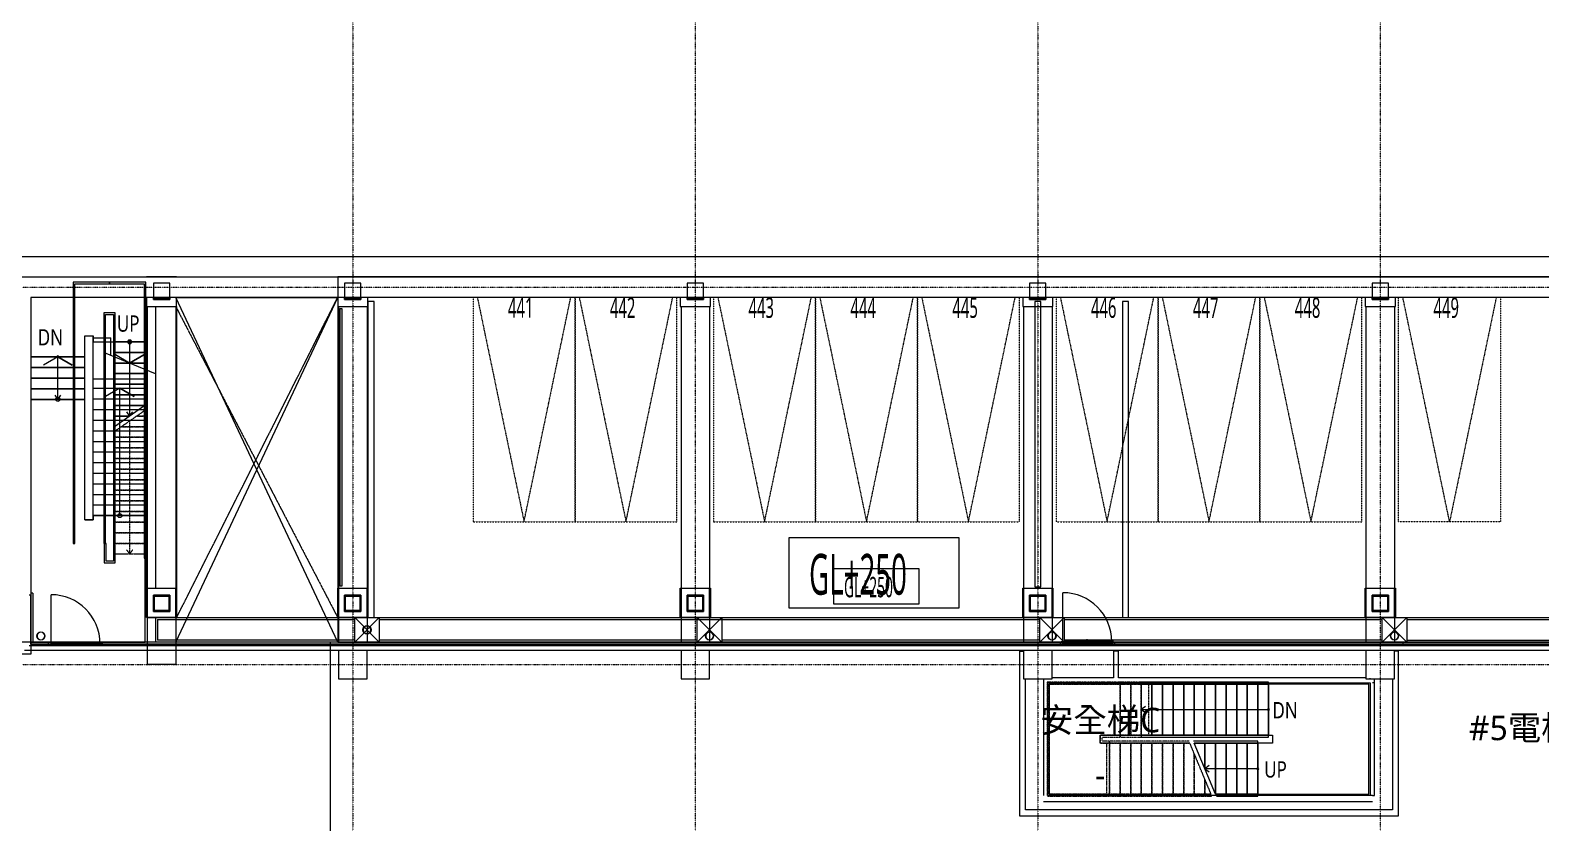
# Model space of a CAD drawing. Extents: x -212173 to 328152, y -560063 to 252500.
# Drawn here: x 148664 to 185713, y 86615 to 106044 of the extents above; entities that cross this region are included whole.
import ezdxf
from ezdxf.enums import TextEntityAlignment as Align

# ---------------------------------------------------------------- set-up
doc = ezdxf.new("R2010")
doc.units = 0
doc.header["$LTSCALE"] = 15
doc.set_wipeout_variables(frame=1)
for name, pattern in [('H12PL1$0$CENTERK0', [0.065, 0.05, -0.005, 0.005, -0.005]), ('H12PL1$0$DOTK1', [0.01, 0.005, -0.005]), ('H12PL1$0$JJP_三點線', [0.9, 0.3, -0.15, 0, -0.15, 0, -0.15, 0, -0.15]), ('H12PL1$0$JJP_虛線(退縮線、投影線、地下室範圍、非屬本工程、圖面分區)', [0.45, 0.3, -0.15]), ('H12PL1$0$Wipeout_Contour', [1, 0, -1]), ('H12PL1$0$虛線', [0.846667, 0.423333, -0.423333])]:
    doc.linetypes.add(name, pattern=pattern)
for name, color, linetype in [('H12PL1$0$A-OBJE-2D', 252, 'Continuous'), ('H12PL1$0$A-OBJE-MEP', 252, 'Continuous'), ('H12PL1$0$A-RAIL', 252, 'Continuous'), ('H12PL1$0$A-STRS', 252, 'Continuous'), ('H12PL1$0$A-TEXT', 252, 'Continuous'), ('H12PL1$0$A-WALL-EX', 252, 'Continuous'), ('H12PL1$0$A-WALL-IN', 252, 'Continuous'), ('H12PL1$0$A-ZONE', 252, 'Continuous'), ('H12PL1$0$Hattch', 252, 'Continuous'), ('H12PL1$0$L10_14_200_LEVEL', 252, 'Continuous'), ('H12PL1$0$L10_14_DRAN', 252, 'Continuous'), ('H12PL1$0$L10_14_HYOKI', 252, 'Continuous'), ('H12PL1$0$L10_14_KABE1', 252, 'Continuous'), ('H12PL1$0$L10_14_LEVEL', 252, 'Continuous'), ('H12PL1$0$L10_14_PKG', 252, 'Continuous'), ('H12PL1$0$L10_14_PKG-NN', 252, 'Continuous'), ('H12PL1$0$L10_14_SIAGE1', 252, 'Continuous'), ('H12PL1$0$L10_14_SITE', 252, 'Continuous'), ('H12PL1$0$L10_14_STEEL2', 252, 'Continuous'), ('H12PL1$0$L10_14_SUGATA2', 252, 'Continuous'), ('H12PL1$0$L10_14_SUGATA3', 252, 'Continuous'), ('H12PL1$0$L10_14_TATEGU1', 252, 'Continuous'), ('H12PL1$0$L10_14_TATEGU3', 252, 'Continuous'), ('H12PL1$0$S-BEAM-SHOW', 252, 'Continuous'), ('H12PL1$0$S-COL', 252, 'Continuous'), ('H12PL1$0$S-FNDN', 252, 'Continuous'), ('H12PL1$0$S-GRID', 252, 'Continuous'), ('H12PL1$0$S-SLAB-SHOW', 252, 'Continuous')]:
    doc.layers.add(name, color=color, linetype=linetype)
doc.styles.add('H12PL1$0$Standard', font='', dxfattribs={"width": 0.8})
doc.styles.get('H12PL1$0$Standard').set_extended_font_data('Microsoft JhengHei')

# ---------------------------------------------------------------- blocks, each defined once
blk = doc.blocks.new('H12PL1')
at = {"layer": 'H12PL1$0$A-STRS', "linetype": 'H12PL1$0$JJP_虛線(退縮線、投影線、地下室範圍、非屬本工程、圖面分區)', "lineweight": 0}
for p, q in [((178420, 89570), (176630, 89570)), ((176630, 89570), (176630, 86770)), ((176680, 86820), (176680, 89520)), ((176680, 89520), (178420, 89520)), ((178420, 89520), (176680, 89520)), ((176680, 89520), (176680, 86820)), ((178420, 89520), (178420, 89570)), ((182060, 89570), (178420, 89570)), ((178420, 89570), (178420, 89520)), ((178420, 89520), (182060, 89520)), ((178420, 89520), (178420, 88270)), ((178420, 89520), (178420, 88270)), ((178420, 89520), (178420, 88270)), ((178420, 88270), (178420, 89520)), ((178680, 89520), (178420, 89520)), ((178420, 89520), (178420, 88270)), ((178680, 89520), (178680, 88270)), ((178680, 88270), (178680, 89520)), ((178680, 89520), (178680, 88270)), ((178940, 89520), (178680, 89520)), ((178940, 89520), (178940, 88270)), ((178940, 88270), (178940, 89520)), ((178940, 89520), (178940, 88270)), ((179200, 89520), (178940, 89520)), ((179120.46, 88270), (179120.46, 89520)), ((179200, 89520), (179200, 88270)), ((179200, 88270), (179200, 89520)), ((179200, 89520), (179200, 88270)), ((179460, 89520), (179200, 89520)), ((179460, 89520), (179460, 88270)), ((179460, 88270), (179460, 89520)), ((179460, 89520), (179460, 88270)), ((179720, 89520), (179460, 89520)), ((179720, 89520), (179720, 88270)), ((179720, 88270), (179720, 89520)), ((179720, 89520), (179720, 88270)), ((179980, 89520), (179720, 89520)), ((179980, 89520), (179980, 88270)), ((179980, 88270), (179980, 89520)), ((179980, 89520), (179980, 88270)), ((180240, 89520), (179980, 89520)), ((180240, 89520), (180240, 88270)), ((180240, 88270), (180240, 89520)), ((180240, 89520), (180240, 88270)), ((180500, 89520), (180240, 89520)), ((180500, 89520), (180500, 88270)), ((180500, 88270), (180500, 89520)), ((180500, 89520), (180500, 88270)), ((180760, 89520), (180500, 89520)), ((180760, 89520), (180760, 88270)), ((180760, 88270), (180760, 89520)), ((180760, 89520), (180760, 88270)), ((181020, 89520), (180760, 89520)), ((181020, 89520), (181020, 88270)), ((181020, 88270), (181020, 89520)), ((181020, 89520), (181020, 88270)), ((181280, 89520), (181020, 89520)), ((181280, 89520), (181280, 88270)), ((181280, 88270), (181280, 89520)), ((181280, 89520), (181280, 88270)), ((181540, 89520), (181280, 89520)), ((181540, 89520), (181540, 88270)), ((181540, 88270), (181540, 89520)), ((181540, 89520), (181540, 88270)), ((181800, 89520), (181540, 89520)), ((181800, 89520), (181800, 88270)), ((181800, 88270), (181800, 89520)), ((181800, 89520), (181800, 88270)), ((182060, 89520), (181800, 89520)), ((182060, 89520), (182060, 89570)), ((182060, 88270), (182060, 89520)), ((178420, 88270), (177930, 88270)), ((177930, 88270), (177930, 88070)), ((177930, 88070), (177930, 88270)), ((177930, 88270), (178420, 88270)), ((177980, 88120), (177980, 88220)), ((177980, 88220), (178420, 88220)), ((178420, 88220), (178420, 88270)), ((182060, 88270), (178420, 88270)), ((178420, 88270), (178420, 88220)), ((178420, 88270), (178680, 88270)), ((178420, 88220), (182060, 88220)), ((178680, 88270), (178940, 88270)), ((178940, 88270), (179200, 88270)), ((179200, 88270), (179460, 88270)), ((179460, 88270), (179720, 88270)), ((179720, 88270), (179980, 88270)), ((179980, 88270), (180240, 88270)), ((180240, 88270), (180500, 88270)), ((180500, 88270), (180760, 88270)), ((180760, 88270), (181020, 88270)), ((181020, 88270), (181280, 88270)), ((181280, 88270), (181540, 88270)), ((181540, 88270), (181800, 88270)), ((181800, 88270), (182060, 88270)), ((182060, 88220), (182060, 88270)), ((177930, 88070), (178160, 88070)), ((178160, 88070), (177930, 88070)), ((178160, 88120), (177980, 88120)), ((178086.56, 88070), (178086.56, 86820)), ((180110.89, 88120), (178160, 88120)), ((178160, 88120), (178160, 88070)), ((178160, 88070), (178160, 88120)), ((178160, 88070), (180131.69, 88070)), ((178160, 86820), (178160, 88070)), ((178160, 86820), (178160, 88070)), ((178160, 86820), (178160, 88070)), ((178420, 88070), (178160, 88070)), ((178160, 88070), (178160, 86820)), ((178160, 86820), (178160, 88070)), ((178420, 86820), (178420, 88070)), ((178680, 88070), (178420, 88070)), ((178420, 88070), (178420, 86820)), ((178420, 86820), (178420, 88070)), ((178680, 86820), (178680, 88070)), ((178940, 88070), (178680, 88070)), ((178680, 88070), (178680, 86820)), ((178680, 86820), (178680, 88070)), ((178940, 86820), (178940, 88070)), ((179200, 88070), (178940, 88070)), ((178940, 88070), (178940, 86820)), ((178940, 86820), (178940, 88070)), ((179200, 86820), (179200, 88070)), ((179460, 88070), (179200, 88070)), ((179200, 88070), (179200, 86820)), ((179200, 86820), (179200, 88070)), ((179460, 86820), (179460, 88070)), ((179720, 88070), (179460, 88070)), ((179460, 88070), (179460, 86820)), ((179460, 86820), (179460, 88070)), ((179720, 86820), (179720, 88070)), ((179980, 88070), (179720, 88070)), ((179720, 88070), (179720, 86820)), ((179720, 86820), (179720, 88070)), ((179980, 86820), (179980, 88070)), ((180131.69, 88070), (179980, 88070)), ((179980, 88070), (179980, 86820)), ((179980, 86820), (179980, 88070)), ((180651.69, 86820), (180131.69, 88070)), ((180240, 86820), (180240, 87809.65)), ((180240, 87809.65), (180240, 86820)), ((180240, 86820), (180240, 87809.65)), ((180500, 86820), (180500, 87184.64)), ((180500, 87184.64), (180500, 86820)), ((180500, 86820), (180500, 87184.64)), ((176630, 86770), (178160, 86770)), ((178160, 86820), (176680, 86820)), ((176680, 86820), (178160, 86820)), ((180651.69, 86820), (178160, 86820)), ((178160, 86820), (178160, 86770)), ((178160, 86770), (178160, 86820)), ((178160, 86820), (178420, 86820)), ((178160, 86770), (180672.49, 86770)), ((178420, 86820), (178680, 86820)), ((178680, 86820), (178940, 86820)), ((178940, 86820), (179200, 86820)), ((179200, 86820), (179460, 86820)), ((179460, 86820), (179720, 86820)), ((179720, 86820), (179980, 86820)), ((179980, 86820), (180240, 86820)), ((180240, 86820), (180500, 86820)), ((180500, 86820), (180651.69, 86820))]:
    blk.add_line(p, q, dxfattribs=at)
at = {"layer": 'H12PL1$0$A-STRS', "linetype": 'H12PL1$0$虛線', "lineweight": 0}
for p, q in [((178420, 89520), (176680, 89520)), ((176680, 89520), (176680, 86820)), ((182060, 89520), (178420, 89520)), ((182060, 88270), (182060, 89520)), ((177930, 88070), (177930, 88270)), ((177930, 88270), (178420, 88270)), ((178420, 88270), (182060, 88270)), ((178086.56, 88070), (177930, 88070)), ((178160, 88070), (178086.56, 88070)), ((180131.69, 88070), (178160, 88070)), ((176680, 86820), (178086.56, 86820)), ((178086.56, 86820), (178160, 86820)), ((178160, 86820), (180651.69, 86820))]:
    blk.add_line(p, q, dxfattribs=at)
at = {"layer": 'H12PL1$0$A-STRS', "lineweight": 0}
for p, q in [((182060, 89570), (178940, 89570)), ((178940, 89570), (178940, 89520)), ((178940, 89520), (182060, 89520)), ((182060, 89520), (178940, 89520)), ((178940, 89520), (178940, 88270)), ((178940, 89520), (178940, 88270)), ((179200, 89520), (178940, 89520)), ((179200, 89520), (179200, 88270)), ((179200, 88270), (179200, 89520)), ((179200, 89520), (179200, 88270)), ((179460, 89520), (179200, 89520)), ((179460, 89520), (179460, 88270)), ((179460, 88270), (179460, 89520)), ((179460, 89520), (179460, 88270)), ((179720, 89520), (179460, 89520)), ((179720, 89520), (179720, 88270)), ((179720, 88270), (179720, 89520)), ((179720, 89520), (179720, 88270)), ((179980, 89520), (179720, 89520)), ((179980, 89520), (179980, 88270)), ((179980, 88270), (179980, 89520)), ((179980, 89520), (179980, 88270)), ((180240, 89520), (179980, 89520)), ((180240, 89520), (180240, 88270)), ((180240, 88270), (180240, 89520)), ((180240, 89520), (180240, 88270)), ((180500, 89520), (180240, 89520)), ((180500, 89520), (180500, 88270)), ((180500, 88270), (180500, 89520)), ((180500, 89520), (180500, 88270)), ((180760, 89520), (180500, 89520)), ((180760, 89520), (180760, 88270)), ((180760, 88270), (180760, 89520)), ((180760, 89520), (180760, 88270)), ((181020, 89520), (180760, 89520)), ((181020, 89520), (181020, 88270)), ((181020, 88270), (181020, 89520)), ((181020, 89520), (181020, 88270)), ((181280, 89520), (181020, 89520)), ((181280, 89520), (181280, 88270)), ((181280, 88270), (181280, 89520)), ((181280, 89520), (181280, 88270)), ((181540, 89520), (181280, 89520)), ((181540, 89520), (181540, 88270)), ((181540, 88270), (181540, 89520)), ((181540, 89520), (181540, 88270)), ((181800, 89520), (181540, 89520)), ((181800, 89520), (181800, 88270)), ((181800, 88270), (181800, 89520)), ((181800, 89520), (181800, 88270)), ((182060, 89520), (181800, 89520)), ((182060, 89520), (182060, 89570)), ((182060, 88270), (182060, 89520)), ((182060, 88270), (182060, 89520)), ((179040, 88970), (178940, 88895)), ((178940, 88895), (179200, 88895)), ((178940, 88895), (179040, 88820)), ((179200, 88895), (181800, 88895)), ((181800, 88895), (182060, 88895)), ((182060, 88270), (178940, 88270)), ((178940, 88270), (178940, 88220)), ((178940, 88270), (182060, 88270)), ((178940, 88270), (179200, 88270)), ((178940, 88220), (182060, 88220)), ((179200, 88270), (179460, 88270)), ((179460, 88270), (179720, 88270)), ((179720, 88270), (179980, 88270)), ((179980, 88270), (180240, 88270)), ((180240, 88270), (180500, 88270)), ((180500, 88270), (180760, 88270)), ((180760, 88270), (181020, 88270)), ((181020, 88270), (181280, 88270)), ((181280, 88270), (181540, 88270)), ((181540, 88270), (181800, 88270)), ((181800, 88270), (182060, 88270)), ((182060, 88220), (182060, 88270)), ((181800, 88120), (180219.2, 88120)), ((180240, 88070), (181800, 88070)), ((181800, 88070), (180240, 88070)), ((180500, 88070), (180240, 88070)), ((180760, 86820), (180240, 88070)), ((180500, 87445), (180500, 88070)), ((180760, 88070), (180500, 88070)), ((180500, 88070), (180500, 87445)), ((180500, 87445), (180500, 88070)), ((180760, 86820), (180760, 88070)), ((181020, 88070), (180760, 88070)), ((180760, 88070), (180760, 86820)), ((180760, 86820), (180760, 88070)), ((181020, 86820), (181020, 88070)), ((181280, 88070), (181020, 88070)), ((181020, 88070), (181020, 86820)), ((181020, 86820), (181020, 88070)), ((181280, 86820), (181280, 88070)), ((181540, 88070), (181280, 88070)), ((181280, 88070), (181280, 86820)), ((181280, 86820), (181280, 88070)), ((181540, 86820), (181540, 88070)), ((181800, 88070), (181540, 88070)), ((181540, 88070), (181540, 86820)), ((181540, 86820), (181540, 88070)), ((181800, 88070), (181800, 88120)), ((181800, 86820), (181800, 88070)), ((181800, 86820), (181800, 88070)), ((180600, 87520), (180500, 87445)), ((181540, 87445), (180500, 87445)), ((180500, 87445), (180600, 87370)), ((181800, 87445), (181540, 87445)), ((181800, 86820), (180760, 86820)), ((180760, 86820), (181800, 86820)), ((180760, 86820), (181020, 86820)), ((180780.8, 86770), (181800, 86770)), ((181020, 86820), (181280, 86820)), ((181280, 86820), (181540, 86820)), ((181540, 86820), (181800, 86820)), ((181800, 86770), (181800, 86820))]:
    blk.add_line(p, q, dxfattribs=at)
at = {"layer": 'H12PL1$0$A-STRS', "lineweight": 0, "flags": 128}
for points in [[(182060, 88920, 1), (182060, 88870, 1)], [(181800, 87470, 1), (181800, 87420, 1)]]:
    blk.add_lwpolyline(points, format="xyb", close=True, dxfattribs=at)
at = {"layer": 'H12PL1$0$A-WALL-IN', "lineweight": 0, "flags": 128}
for points in [[(178255, 89675), (176750, 89675)], [(184450, 89675), (178380, 89675)], [(184450, 89675), (178380, 89675)], [(184549.5, 89650), (184549.5, 89664.86)], [(184549.5, 89650), (184549.5, 89664.86)], [(176100, 86440), (176100, 89650)], [(176537.5, 89650), (176537.5, 86790)], [(176537.5, 89650), (176537.5, 89550)], [(176537.5, 89550), (176537.5, 86790)], [(176650.5, 86790), (176650.5, 89550)], [(176650.5, 86790), (176650.5, 89550)], [(176650.5, 89550), (184549.5, 89550)], [(178255, 89550), (178380, 89550)], [(178380, 89550), (184549.5, 89550)], [(184549.5, 89550), (184549.5, 86790)], [(184549.5, 89550), (184549.5, 86790)], [(184662.5, 89550), (184606, 89550)], [(184662.5, 86790), (184662.5, 89650)], [(184662.5, 86790), (184662.5, 89550)], [(185100, 89650), (185100, 86440)], [(184606, 86790), (176650.5, 86790)], [(184606, 86790), (176650.5, 86790)], [(184606, 86790), (184662.5, 86790)], [(184606, 86790), (184662.5, 86790)], [(185100, 86440), (176100, 86440)], [(176537.5, 86640), (184606, 86640)], [(176537.5, 86640), (184606, 86640)], [(185250, 86290), (185250, 86440)], [(175950, 86290), (176100, 86290)], [(176100, 86290), (185250, 86290)]]:
    blk.add_lwpolyline(points, dxfattribs=at)
at = {"layer": 'H12PL1$0$L10_14_200_LEVEL', "lineweight": 0, "flags": 128}
blk.add_lwpolyline([(171401.8, 92350.47), (173482.89, 92350.47), (173482.89, 91482.58), (171401.8, 91482.58)], close=True, dxfattribs=at)
at = {"layer": 'H12PL1$0$L10_14_DRAN', "lineweight": 0}
for centre in [(151950, 90700), (159950, 90850), (168350, 90700), (176750, 90700), (185150, 90700)]:
    blk.add_circle(centre, 100, dxfattribs=at)
at = {"layer": 'H12PL1$0$L10_14_HYOKI', "linetype": 'H12PL1$0$CENTERK0', "lineweight": 0}
for p, q in [((155280, 91150), (159230, 99000)), ((155280, 98730), (159230, 91150))]:
    blk.add_line(p, q, dxfattribs=at)
at = {"layer": 'H12PL1$0$L10_14_HYOKI', "lineweight": 0}
blk.add_line((153502, 97650), (154752, 97130), dxfattribs=at)
at = {"layer": 'H12PL1$0$L10_14_HYOKI', "lineweight": 0, "flags": 128}
for points in [[(154127, 97910), (154127, 97390), (154477, 97590), (154127, 97390), (153777, 97590)], [(152365, 96500), (152365, 97540), (152715, 97340), (152365, 97540), (152015, 97340)], [(153885, 93650), (153885, 96770), (154235, 96570), (153885, 96770), (153535, 96570)]]:
    blk.add_lwpolyline(points, dxfattribs=at)
at = {"layer": 'H12PL1$0$L10_14_HYOKI', "lineweight": 0}
for centre in [(154127, 97910), (152365, 96500), (153885, 93650)]:
    blk.add_circle(centre, 50, dxfattribs=at)
at = {"layer": 'H12PL1$0$L10_14_KABE1', "lineweight": 0}
for p, q in [((151750, 91750), (151150, 91750)), ((151750, 91750), (151750, 90550)), ((152135, 90550), (151750, 90550)), ((152135, 90500), (152135, 90550)), ((153465, 90500), (153465, 90550)), ((176950, 90550), (153465, 90550)), ((178280, 90550), (178280, 90500)), ((185350, 90550), (178280, 90550)), ((243550, 90550), (185350, 90550))]:
    blk.add_line(p, q, dxfattribs=at)
at = {"layer": 'H12PL1$0$L10_14_KABE1', "lineweight": 0, "flags": 128}
for points in [[(176950, 90550), (176950, 90500)], [(185350, 90550), (185350, 90500)]]:
    blk.add_lwpolyline(points, dxfattribs=at)
at = {"layer": 'H12PL1$0$L10_14_LEVEL', "lineweight": 0, "flags": 128}
blk.add_lwpolyline([(170299.49, 93115.77), (174461.66, 93115.77), (174461.66, 91379.99), (170299.49, 91379.99)], close=True, dxfattribs=at)
at = {"layer": 'H12PL1$0$L10_14_PKG', "linetype": 'H12PL1$0$DOTK1', "lineweight": 0, "flags": 128}
for points in [[(162550, 99500), (162550, 93500), (165050, 93500), (165050, 99500)], [(165050, 99500), (165050, 93500), (167550, 93500), (167550, 99500)], [(168450, 99500), (168450, 93500), (170950, 93500), (170950, 99500)], [(170950, 99500), (170950, 93500), (173450, 93500), (173450, 99500)], [(173450, 99500), (173450, 93500), (175950, 93500), (175950, 99500)], [(176850, 99500), (176850, 93500), (179350, 93500), (179350, 99500)], [(179350, 99500), (179350, 93500), (181850, 93500), (181850, 99500)], [(181850, 99500), (181850, 93500), (184350, 93500), (184350, 99500)], [(187750, 99500), (187750, 93500), (185250, 93500), (185250, 99500)]]:
    blk.add_lwpolyline(points, close=True, dxfattribs=at)
for points in [[(162550, 99500), (163800, 93500), (165050, 99500)], [(165050, 99500), (166300, 93500), (167550, 99500)], [(168450, 99500), (169700, 93500), (170950, 99500)], [(170950, 99500), (172200, 93500), (173450, 99500)], [(173450, 99500), (174700, 93500), (175950, 99500)], [(176850, 99500), (178100, 93500), (179350, 99500)], [(179350, 99500), (180600, 93500), (181850, 99500)], [(181850, 99500), (183100, 93500), (184350, 99500)], [(187750, 99500), (186500, 93500), (185250, 99500)]]:
    blk.add_lwpolyline(points, dxfattribs=at)
at = {"layer": 'H12PL1$0$L10_14_SIAGE1', "lineweight": 0}
for p, q in [((176950, 90550), (176975, 90550)), ((178280, 90550), (178255, 90550))]:
    blk.add_line(p, q, dxfattribs=at)
at = {"layer": 'H12PL1$0$L10_14_SITE', "lineweight": 0}
blk.add_line((25250, 100000), (193700, 100000), dxfattribs=at)
at = {"layer": 'H12PL1$0$L10_14_STEEL2', "lineweight": 0, "flags": 128}
for points in [[(154710, 98950), (154710, 99350), (155110, 99350), (155110, 98950)], [(154735, 98975), (154735, 99325), (155085, 99325), (155085, 98975)], [(159400, 98950), (159400, 99350), (159800, 99350), (159800, 98950)], [(159425, 98975), (159425, 99325), (159775, 99325), (159775, 98975)], [(167800, 98950), (167800, 99350), (168200, 99350), (168200, 98950)], [(167825, 98975), (167825, 99325), (168175, 99325), (168175, 98975)], [(176200, 98950), (176200, 99350), (176600, 99350), (176600, 98950)], [(176225, 98975), (176225, 99325), (176575, 99325), (176575, 98975)], [(184600, 98950), (184600, 99350), (185000, 99350), (185000, 98950)], [(184625, 98975), (184625, 99325), (184975, 99325), (184975, 98975)], [(154710, 91300), (154710, 91700), (155110, 91700), (155110, 91300)], [(154735, 91325), (154735, 91675), (155085, 91675), (155085, 91325)], [(159400, 91300), (159400, 91700), (159800, 91700), (159800, 91300)], [(159425, 91325), (159425, 91675), (159775, 91675), (159775, 91325)], [(167800, 91300), (167800, 91700), (168200, 91700), (168200, 91300)], [(167825, 91325), (167825, 91675), (168175, 91675), (168175, 91325)], [(176200, 91300), (176200, 91700), (176600, 91700), (176600, 91300)], [(176225, 91325), (176225, 91675), (176575, 91675), (176575, 91325)], [(184600, 91300), (184600, 91700), (185000, 91700), (185000, 91300)], [(184625, 91325), (184625, 91675), (184975, 91675), (184975, 91325)]]:
    blk.add_lwpolyline(points, close=True, dxfattribs=at)
at = {"layer": 'H12PL1$0$L10_14_SUGATA2', "lineweight": 0}
for p, q in [((155280, 99450), (159180, 99450)), ((155280, 99400), (159180, 99400)), ((159180, 99450), (159180, 99400)), ((154540, 91870), (154540, 98780)), ((154760, 98780), (154760, 91870)), ((159280, 98730), (159330, 98730)), ((159280, 98730), (159280, 91920)), ((159330, 98730), (159330, 91920)), ((151500, 98060), (151700, 98060)), ((151700, 91750), (151700, 98060)), ((153030, 98060), (153230, 98060)), ((153030, 93550), (153030, 98060)), ((153230, 93550), (153230, 98060)), ((153744, 97549.33), (153744, 98010)), ((154510, 97230.67), (154510, 98010)), ((153230, 97000), (154540, 97000)), ((153030, 93550), (153230, 93550)), ((159330, 91920), (159280, 91920)), ((154560, 91150), (154560, 90550)), ((154760, 91150), (154760, 90550))]:
    blk.add_line(p, q, dxfattribs=at)
at = {"layer": 'H12PL1$0$L10_14_SUGATA2', "lineweight": 0, "flags": 128}
for points in [[(155280, 99500), (154540, 99500), (154540, 98780), (155280, 98780)], [(159970, 99500), (159230, 99500), (159230, 98780), (159970, 98780)], [(168370, 99500), (167630, 99500), (167630, 98780), (168370, 98780)], [(176770, 99500), (176030, 99500), (176030, 98780), (176770, 98780)], [(185170, 99500), (184430, 99500), (184430, 98780), (185170, 98780)], [(154540, 91150), (154540, 91870), (155280, 91870), (155280, 91150)], [(159230, 91150), (159230, 91870), (159970, 91870), (159970, 91150)], [(167630, 91150), (167630, 91870), (168370, 91870), (168370, 91150)], [(176030, 91150), (176030, 91870), (176770, 91870), (176770, 91150)], [(184430, 91150), (184430, 91870), (185170, 91870), (185170, 91150)]]:
    blk.add_lwpolyline(points, close=True, dxfattribs=at)
at = {"layer": 'H12PL1$0$L10_14_SUGATA3', "lineweight": 0}
for p, q in [((151500, 99500), (154540, 99500)), ((155280, 99500), (159230, 99500)), ((155280, 99500), (159230, 99500)), ((159970, 99500), (189500, 99500)), ((155280, 99000), (159230, 99000)), ((155280, 98780), (155280, 91870)), ((159230, 98780), (159230, 91870)), ((153230, 98010), (153664, 98010)), ((153664, 97582.61), (153664, 98010)), ((153744, 97910), (154510, 97910)), ((151700, 97540), (153030, 97540)), ((153744, 97650), (154510, 97650)), ((151700, 97280), (153030, 97280)), ((154127, 97390), (154510, 97390)), ((151700, 97020), (153030, 97020)), ((151700, 96760), (153030, 96760)), ((153230, 96770), (154540, 96770)), ((151700, 96500), (153030, 96500)), ((153230, 96510), (154540, 96510)), ((153230, 96250), (154540, 96250)), ((153230, 95990), (154540, 95990)), ((153230, 95730), (154540, 95730)), ((153230, 95470), (154540, 95470)), ((153230, 95210), (154540, 95210)), ((153230, 94950), (154540, 94950)), ((153230, 94690), (154540, 94690)), ((153230, 94430), (154540, 94430)), ((153230, 94170), (154540, 94170)), ((153230, 93910), (154540, 93910)), ((153230, 93650), (154540, 93650)), ((155280, 91150), (243550, 91150)), ((160250, 91150), (159650, 90550)), ((160250, 90550), (159650, 91150)), ((168650, 91150), (168050, 90550)), ((168650, 90550), (168050, 91150)), ((177050, 91150), (176450, 90550)), ((177050, 90550), (176450, 91150)), ((185450, 91150), (184850, 90550)), ((185450, 90550), (184850, 91150)), ((154810, 91100), (159650, 91100)), ((154810, 91100), (154810, 90600)), ((155280, 91100), (159650, 91100)), ((160250, 91100), (168050, 91100)), ((160250, 91100), (176450, 91100)), ((168650, 91100), (176450, 91100)), ((177050, 91100), (184850, 91100)), ((177050, 91100), (184850, 91100)), ((185450, 91100), (193250, 91100)), ((159650, 90600), (154810, 90600)), ((168050, 90600), (160250, 90600)), ((176450, 90600), (168650, 90600)), ((184850, 90600), (177050, 90600)), ((185450, 90600), (193250, 90600))]:
    blk.add_line(p, q, dxfattribs=at)
at = {"layer": 'H12PL1$0$L10_14_SUGATA3', "lineweight": 0, "flags": 128}
for points in [[(160250, 90550), (159650, 90550), (159650, 91150), (160250, 91150)], [(168650, 90550), (168050, 90550), (168050, 91150), (168650, 91150)], [(177050, 90550), (176450, 90550), (176450, 91150), (177050, 91150)], [(185450, 90550), (184850, 90550), (184850, 91150), (185450, 91150)]]:
    blk.add_lwpolyline(points, close=True, dxfattribs=at)
at = {"layer": 'H12PL1$0$L10_14_TATEGU1', "lineweight": 0, "flags": 128}
for points in [[(152160, 90500), (152160, 90510), (152185, 90510), (152185, 90500)], [(153440, 90500), (153440, 90510), (153415, 90510), (153415, 90500)], [(176975, 90535), (176975, 90560), (177000, 90560), (177000, 90515), (177015, 90515), (177015, 90500)], [(178255, 90535), (178255, 90560), (178230, 90560), (178230, 90515), (178215, 90515), (178215, 90500)]]:
    blk.add_lwpolyline(points, dxfattribs=at)
at = {"layer": 'H12PL1$0$L10_14_TATEGU3', "lineweight": 0}
for p, q in [((152200, 90510), (152200, 91710)), ((177015, 90560), (177015, 91760)), ((177615, 90500), (177615, 90625))]:
    blk.add_line(p, q, dxfattribs=at)
at = {"layer": 'H12PL1$0$L10_14_TATEGU3', "lineweight": 0, "flags": 128}
blk.add_lwpolyline([(153410, 90500), (153410, 90510), (152190, 90510), (152190, 90500)], dxfattribs=at)
blk.add_lwpolyline([(178225, 90560), (177005, 90560), (177005, 90520), (178225, 90520)], close=True, dxfattribs=at)
at = {"layer": 'H12PL1$0$L10_14_TATEGU3', "lineweight": 0}
for centre in [(152200, 90510), (177015, 90560)]:
    blk.add_arc(centre, 1200, 0, 90, dxfattribs=at)
at = {"layer": 'H12PL1$0$S-BEAM-SHOW', "lineweight": 0, "flags": 128}
blk.add_lwpolyline([(155260, 90000), (154560, 90000)], dxfattribs=at)
at = {"layer": 'H12PL1$0$S-GRID', "linetype": 'H12PL1$0$JJP_三點線', "lineweight": 0}
blk.add_line((-29000, 90000), (289600, 90000), dxfattribs=at)
at = {"layer": 'H12PL1$0$S-SLAB-SHOW', "lineweight": 0, "flags": 128}
blk.add_lwpolyline([(181800, 86820), (184520, 86820), (184520, 89520), (182060, 89520), (182060, 88270), (182160, 88270), (182160, 88070), (181800, 88070)], close=True, dxfattribs=at)
blk.add_lwpolyline([(181800, 86820), (184520, 86820), (184520, 89520), (182060, 89520), (182060, 88270), (182160, 88270), (182160, 88070), (181800, 88070)], close=True, dxfattribs=at)
at = {"layer": 'H12PL1$0$A-TEXT', "linetype": 'Continuous', "lineweight": 0, "char_height": 400, "attachment_point": 4, "style": 'H12PL1$0$Standard'}
for s, insert in [('\\A1;DN', (182155.24, 88878.78)), ('\\A1;UP', (181952.32, 87425.49))]:
    blk.add_mtext(s, dxfattribs=dict(at, insert=insert))
at = {"layer": 'H12PL1$0$A-ZONE', "style": 'H12PL1$0$Standard'}
for s, p in [('安全梯C', (177930, 88937.74)), ('#5電梯(無塵梯)', (189732.47, 88744.68)), ('-', (177930, 87595.85))]:
    blk.add_text(s, height=600, dxfattribs=at).set_placement(p, align=Align.TOP_CENTER)
at = {"layer": 'H12PL1$0$L10_14_200_LEVEL', "linetype": 'Continuous', "lineweight": 0, "insert": (171647.85, 91894.66), "char_height": 500, "attachment_point": 4, "style": 'H12PL1$0$Standard'}
blk.add_mtext('\\A1;{\\W0.52;GL+250}', dxfattribs=at)
at = {"layer": 'H12PL1$0$L10_14_LEVEL', "linetype": 'Continuous', "lineweight": 0, "insert": (170791.57, 92204.15), "char_height": 1000, "attachment_point": 4, "style": 'H12PL1$0$Standard'}
blk.add_mtext('\\A1;{\\W0.52;GL+250}', dxfattribs=at)
at = {"layer": 'H12PL1$0$L10_14_PKG-NN', "linetype": 'Continuous', "lineweight": 0, "char_height": 500, "attachment_point": 4, "style": 'H12PL1$0$Standard'}
for s, insert in [('\\A1;{\\W0.56;441}', (163404.97, 98748.9)), ('\\A1;{\\W0.56;442}', (165904.97, 98748.05)), ('\\A1;{\\W0.56;443}', (169304.97, 98743.93)), ('\\A1;{\\W0.56;444}', (171804.97, 98748.05)), ('\\A1;{\\W0.56;445}', (174304.97, 98743.93)), ('\\A1;{\\W0.56;446}', (177704.97, 98743.93)), ('\\A1;{\\W0.56;447}', (180204.97, 98748.05)), ('\\A1;{\\W0.56;448}', (182704.97, 98743.93)), ('\\A1;{\\W0.56;449}', (186104.97, 98743.93))]:
    blk.add_mtext(s, dxfattribs=dict(at, insert=insert))
at = {"linetype": 'H12PL1$0$Wipeout_Contour', "lineweight": 0, "ltscale": 157673.726295}
blk.add_wipeout([(151200, 99500), (193750, 99500), (193750, 90280), (193250, 90280), (193250, 99000), (151700, 99000), (151700, 90250), (151200, 90250)], dxfattribs=at).dxf.layer = 'H12PL1$0$Hattch'
at = {"layer": 'H12PL1$0$A-OBJE-2D', "lineweight": 0}
for p, q in [((155260, 90550), (159230, 99000)), ((159230, 90550), (155260, 99000))]:
    blk.add_line(p, q, dxfattribs=at)
at = {"layer": 'H12PL1$0$A-OBJE-MEP', "lineweight": 0, "flags": 128}
for points in [[(152045, 90700, 1), (151855, 90700, 1)], [(160045, 90850, 1), (159855, 90850, 1)], [(168445, 90700, 1), (168255, 90700, 1)], [(176845, 90700, 1), (176655, 90700, 1)], [(185245, 90700, 1), (185055, 90700, 1)]]:
    blk.add_lwpolyline(points, format="xyb", close=True, dxfattribs=at)
at = {"layer": 'H12PL1$0$A-OBJE-MEP', "lineweight": 0}
for centre in [(151950, 90700), (159950, 90850), (168350, 90700), (176750, 90700), (185150, 90700)]:
    blk.add_circle(centre, 100, dxfattribs=at)
at = {"layer": 'H12PL1$0$A-RAIL', "lineweight": 0}
for p, q in [((152742.65, 99371.35), (152742.65, 97650)), ((154523.35, 99371.35), (152742.65, 99371.35)), ((152785.35, 97650), (152785.35, 99328.65)), ((152785.35, 99328.65), (154480.65, 99328.65)), ((153650, 99350), (153616, 99350)), ((153633, 99367), (153633, 99333)), ((154480.65, 99328.65), (154480.65, 97390)), ((154523.35, 97390), (154523.35, 99371.35)), ((153492.65, 98621.35), (153492.65, 97650)), ((153773.35, 98621.35), (153492.65, 98621.35)), ((153535.35, 97650), (153535.35, 98578.65)), ((153535.35, 98578.65), (153730.65, 98578.65)), ((153730.65, 98578.65), (153730.65, 97390)), ((153773.35, 97390), (153773.35, 98621.35)), ((152747, 98500), (152781, 98500)), ((152764, 98517), (152764, 98483)), ((154519, 98370), (154485, 98370)), ((154502, 98353), (154502, 98387)), ((153773.35, 98010), (153730.65, 98010)), ((153730.65, 98010), (153730.65, 97910)), ((153730.65, 97910), (153730.65, 92710)), ((153773.35, 97910), (153773.35, 98010)), ((153773.35, 92710), (153773.35, 97910)), ((154523.35, 98010), (154480.65, 98010)), ((154480.65, 98010), (154480.65, 97910)), ((154480.65, 97910), (154480.65, 92710)), ((154523.35, 97910), (154523.35, 98010)), ((154523.35, 92710), (154523.35, 97910)), ((152742.65, 97650), (152742.65, 92970)), ((152785.35, 92970), (152785.35, 97650)), ((153492.65, 97650), (153492.65, 92970)), ((153535.35, 92970), (153535.35, 97650)), ((153730.65, 97390), (153730.65, 92710)), ((153773.35, 92710), (153773.35, 97390)), ((154480.65, 97390), (154480.65, 92710)), ((154523.35, 92710), (154523.35, 97390)), ((153769, 96880), (153735, 96880)), ((153752, 96863), (153752, 96897)), ((154519, 96880), (154485, 96880)), ((154502, 96863), (154502, 96897)), ((152747, 96567), (152781, 96567)), ((152764, 96584), (152764, 96550)), ((153497, 96567), (153531, 96567)), ((153514, 96584), (153514, 96550)), ((153769, 96307), (153735, 96307)), ((153769, 96095), (153735, 96095)), ((153752, 96290), (153752, 96324)), ((153752, 96078), (153752, 96112)), ((154519, 96307), (154485, 96307)), ((154519, 96095), (154485, 96095)), ((154502, 96290), (154502, 96324)), ((154502, 96078), (154502, 96112)), ((152747, 95729), (152781, 95729)), ((152764, 95746), (152764, 95712)), ((153497, 95729), (153531, 95729)), ((153514, 95746), (153514, 95712)), ((153769, 95469), (153735, 95469)), ((153769, 95310), (153735, 95310)), ((153752, 95452), (153752, 95486)), ((153752, 95293), (153752, 95327)), ((154519, 95469), (154485, 95469)), ((154519, 95310), (154485, 95310)), ((154502, 95452), (154502, 95486)), ((154502, 95293), (154502, 95327)), ((152747, 94891), (152781, 94891)), ((152764, 94908), (152764, 94874)), ((153497, 94891), (153531, 94891)), ((153514, 94908), (153514, 94874)), ((153769, 94631), (153735, 94631)), ((153769, 94525), (153735, 94525)), ((153752, 94614), (153752, 94648)), ((153752, 94508), (153752, 94542)), ((154519, 94631), (154485, 94631)), ((154519, 94525), (154485, 94525)), ((154502, 94614), (154502, 94648)), ((154502, 94508), (154502, 94542)), ((152747, 94053), (152781, 94053)), ((152764, 94070), (152764, 94036)), ((153497, 94053), (153531, 94053)), ((153514, 94070), (153514, 94036)), ((153769, 93793), (153735, 93793)), ((153769, 93740), (153735, 93740)), ((153752, 93776), (153752, 93810)), ((153752, 93723), (153752, 93757)), ((154519, 93793), (154485, 93793)), ((154519, 93740), (154485, 93740)), ((154502, 93776), (154502, 93810)), ((154502, 93723), (154502, 93757)), ((152742.65, 92970), (152785.35, 92970)), ((153492.65, 92970), (153535.35, 92970)), ((153547.35, 92970), (153504.65, 92970)), ((153504.65, 92970), (153504.65, 92488.65)), ((153547.35, 92531.35), (153547.35, 92970)), ((153730.65, 92710), (153730.65, 92531.35)), ((153730.65, 92710), (153773.35, 92710)), ((153773.35, 92488.65), (153773.35, 92710)), ((154480.65, 92710), (154480.65, 92610)), ((154480.65, 92710), (154523.35, 92710)), ((154523.35, 92610), (154523.35, 92710)), ((153504.65, 92488.65), (153773.35, 92488.65)), ((153730.65, 92531.35), (153547.35, 92531.35)), ((154480.65, 92610), (154523.35, 92610))]:
    blk.add_line(p, q, dxfattribs=at)
at = {"layer": 'H12PL1$0$A-STRS', "lineweight": 0}
for p, q in [((153736, 97910), (153736, 95818.91)), ((153752, 97910), (153736, 97910)), ((153752, 95830), (153752, 97910)), ((153752, 97910), (153752, 95830)), ((154502, 97910), (153752, 97910)), ((154502, 97910), (153752, 97910)), ((153752, 97910), (153752, 97650)), ((154127, 97910), (154127, 97650)), ((154502, 97910), (154502, 96350)), ((154518, 97910), (154502, 97910)), ((154502, 96350), (154502, 97910)), ((154502, 97650), (154502, 97910)), ((154518, 96361.09), (154518, 97910)), ((153030, 97540), (151700, 97540)), ((151700, 97540), (151700, 96500)), ((153030, 97540), (151700, 97540)), ((151700, 97540), (151700, 97280)), ((152365, 97280), (152365, 97540)), ((153030, 96500), (153030, 97540)), ((153030, 97280), (153030, 97540)), ((154502, 97650), (153752, 97650)), ((153752, 97650), (154502, 97650)), ((154502, 97650), (153752, 97650)), ((153752, 97650), (153752, 97390)), ((154127, 97650), (154127, 96090)), ((154502, 97390), (154502, 97650)), ((151700, 97280), (153030, 97280)), ((153030, 97280), (151700, 97280)), ((151700, 97280), (151700, 97020)), ((151700, 97280), (153030, 97280)), ((152365, 96760), (152365, 97280)), ((153030, 97020), (153030, 97280)), ((154502, 97390), (153752, 97390)), ((153752, 97390), (154502, 97390)), ((154502, 97390), (153752, 97390)), ((153752, 97390), (153752, 97130)), ((154502, 97130), (153752, 97130)), ((153752, 97130), (154502, 97130)), ((154502, 97130), (153752, 97130)), ((153752, 97130), (153752, 96870)), ((154502, 97130), (154502, 97390)), ((154502, 96870), (154502, 97130)), ((151700, 97020), (153030, 97020)), ((153030, 97020), (151700, 97020)), ((151700, 97020), (151700, 96760)), ((151700, 97020), (153030, 97020)), ((151700, 96760), (153030, 96760)), ((153030, 96760), (151700, 96760)), ((151700, 96760), (151700, 96500)), ((151700, 96760), (153030, 96760)), ((152365, 96500), (152365, 96760)), ((153030, 96760), (153030, 97020)), ((153030, 96500), (153030, 96760)), ((154502, 96870), (153752, 96870)), ((153752, 96870), (154502, 96870)), ((154502, 96870), (153752, 96870)), ((153752, 96870), (153752, 96610)), ((154502, 96610), (154502, 96870)), ((151700, 96500), (153030, 96500)), ((151700, 96500), (153030, 96500)), ((152290, 96600), (152365, 96500)), ((152365, 96500), (152440, 96600)), ((154502, 96610), (153752, 96610)), ((153752, 96610), (154502, 96610)), ((154502, 96610), (153752, 96610)), ((153752, 96610), (153752, 96350)), ((154502, 96350), (153752, 96350)), ((153752, 96350), (154502, 96350)), ((154502, 96350), (153752, 96350)), ((153752, 96350), (153752, 96090)), ((154502, 96350), (153752, 95830)), ((154502, 96350), (154502, 96610)), ((154127, 96090), (153752, 96090)), ((153752, 96090), (154127, 96090)), ((154127, 96090), (153752, 96090)), ((153752, 96090), (153752, 95830)), ((154052, 96190), (154127, 96090)), ((154127, 96090), (154202, 96190))]:
    blk.add_line(p, q, dxfattribs=at)
at = {"layer": 'H12PL1$0$A-STRS', "linetype": 'H12PL1$0$JJP_虛線(退縮線、投影線、地下室範圍、非屬本工程、圖面分區)', "lineweight": 0}
for p, q in [((154502, 96228.32), (153752, 95708.32)), ((154127, 95968.32), (154127, 92970)), ((154502, 96090), (154302.51, 96090)), ((154302.51, 96090), (154502, 96090)), ((154502, 96090), (154302.51, 96090)), ((154502, 96228.32), (154502, 92710)), ((154502, 96090), (154502, 96228.32)), ((154502, 95830), (154502, 96090)), ((154518, 92710), (154518, 96239.41)), ((153736, 95697.22), (153736, 92710)), ((153752, 92710), (153752, 95708.32)), ((153752, 95708.32), (153752, 95570)), ((154502, 95830), (153927.51, 95830)), ((153927.51, 95830), (154502, 95830)), ((154502, 95830), (153927.51, 95830)), ((154502, 95570), (154502, 95830)), ((154502, 95570), (153752, 95570)), ((153752, 95570), (154502, 95570)), ((154502, 95570), (153752, 95570)), ((153752, 95570), (153752, 95310)), ((154502, 95310), (153752, 95310)), ((153752, 95310), (154502, 95310)), ((154502, 95310), (153752, 95310)), ((153752, 95310), (153752, 95050)), ((154502, 95310), (154502, 95570)), ((154502, 95050), (154502, 95310)), ((154502, 95050), (153752, 95050)), ((153752, 95050), (154502, 95050)), ((154502, 95050), (153752, 95050)), ((153752, 95050), (153752, 94790)), ((154502, 94790), (154502, 95050)), ((154502, 94790), (153752, 94790)), ((153752, 94790), (154502, 94790)), ((154502, 94790), (153752, 94790)), ((153752, 94790), (153752, 94530)), ((154502, 94530), (153752, 94530)), ((153752, 94530), (154502, 94530)), ((154502, 94530), (153752, 94530)), ((153752, 94530), (153752, 94270)), ((154502, 94530), (154502, 94790)), ((154502, 94270), (154502, 94530)), ((154502, 94270), (153752, 94270)), ((153752, 94270), (154502, 94270)), ((154502, 94270), (153752, 94270)), ((153752, 94270), (153752, 94010)), ((154502, 94010), (154502, 94270)), ((154502, 94010), (153752, 94010)), ((153752, 94010), (154502, 94010)), ((154502, 94010), (153752, 94010)), ((153752, 94010), (153752, 93750)), ((154502, 93750), (153752, 93750)), ((153752, 93750), (154502, 93750)), ((154502, 93750), (153752, 93750)), ((153752, 93750), (153752, 93490)), ((154502, 93750), (154502, 94010)), ((154502, 93490), (154502, 93750)), ((154502, 93490), (153752, 93490)), ((153752, 93490), (154502, 93490)), ((154502, 93490), (153752, 93490)), ((153752, 93490), (153752, 93230)), ((154502, 93230), (154502, 93490)), ((154502, 93230), (153752, 93230)), ((153752, 93230), (154502, 93230)), ((154502, 93230), (153752, 93230)), ((153752, 93230), (153752, 92970)), ((154502, 92970), (154502, 93230)), ((153736, 92710), (153752, 92710)), ((154502, 92970), (153752, 92970)), ((153752, 92970), (154502, 92970)), ((154502, 92970), (153752, 92970)), ((153752, 92970), (153752, 92710)), ((153752, 92710), (154502, 92710)), ((154052, 92810), (154127, 92710)), ((154127, 92970), (154127, 92710)), ((154127, 92710), (154202, 92810)), ((154502, 92710), (154502, 92970)), ((154502, 92710), (154518, 92710))]:
    blk.add_line(p, q, dxfattribs=at)
at = {"layer": 'H12PL1$0$A-STRS', "linetype": 'H12PL1$0$虛線', "lineweight": 0}
for p, q in [((154502, 92710), (154502, 96228.32)), ((153752, 95708.32), (153752, 92710)), ((153752, 92710), (154502, 92710))]:
    blk.add_line(p, q, dxfattribs=at)
at = {"layer": 'H12PL1$0$A-STRS', "lineweight": 0, "flags": 128}
for points in [[(154102, 97910, 1), (154152, 97910, 1)], [(152340, 97540, 1), (152390, 97540, 1)]]:
    blk.add_lwpolyline(points, format="xyb", close=True, dxfattribs=at)
at = {"layer": 'H12PL1$0$A-WALL-EX', "lineweight": 0}
for p, q in [((151665, 90465), (151700, 90465)), ((151700, 90465), (243600, 90465))]:
    blk.add_line(p, q, dxfattribs=at)
at = {"layer": 'H12PL1$0$A-WALL-EX', "lineweight": 0, "flags": 128}
for points in [[(151700, 91700), (151665, 91700)], [(151700, 90500), (151700, 91700)], [(243600, 90500), (151700, 90500)], [(151700, 90500), (243600, 90500)], [(151700, 90500), (243600, 90500)], [(151700, 90500), (243600, 90500)], [(151700, 90500), (243600, 90500)], [(151700, 90500), (243600, 90500)], [(151700, 90500), (243600, 90500)], [(151700, 90500), (243600, 90500)], [(151550, 90350), (243635, 90350)]]:
    blk.add_lwpolyline(points, dxfattribs=at)
at = {"layer": 'H12PL1$0$A-WALL-IN', "lineweight": 0, "flags": 128}
for points in [[(159970, 98900), (159970, 91150)], [(160120, 98900), (159970, 98900)], [(160120, 91150), (160120, 98900)], [(176325, 98900), (176325, 91900)], [(176475, 98900), (176325, 98900)], [(176475, 91900), (176475, 98900)], [(178475, 98900), (178475, 91150)], [(178625, 98900), (178475, 98900)], [(178625, 91150), (178625, 98900)], [(176325, 91900), (176475, 91900)], [(159970, 91150), (160120, 91150)], [(178475, 91150), (178625, 91150)], [(175950, 90330), (175950, 86290)], [(175950, 90330), (176050, 90330)], [(178380, 90330), (178255, 90330)], [(178255, 90330), (178255, 89675)], [(178380, 89675), (178380, 90330)], [(185250, 90330), (185150, 90330)], [(185250, 86440), (185250, 90330)]]:
    blk.add_lwpolyline(points, dxfattribs=at)
at = {"layer": 'H12PL1$0$Hattch', "lineweight": 0, "flags": 128}
blk.add_lwpolyline([(151200, 99500), (193750, 99500), (193750, 90280), (193250, 90280), (193250, 99000), (151700, 99000), (151700, 90250), (151200, 90250)], close=True, dxfattribs=at)
at = {"layer": 'H12PL1$0$S-BEAM-SHOW', "lineweight": 0, "flags": 128}
for points in [[(154560, 98780), (155260, 98780)], [(154560, 98780), (154560, 91870)], [(155260, 98780), (155260, 91870)], [(159250, 98780), (159250, 91870)], [(159250, 98780), (159950, 98780)], [(159950, 98780), (159950, 91870)], [(167650, 98780), (167650, 91870)], [(167650, 98780), (168350, 98780)], [(168350, 98780), (168350, 91870)], [(176050, 98780), (176050, 91870)], [(176050, 98780), (176750, 98780)], [(176750, 98780), (176750, 91870)], [(184450, 98780), (184450, 91870)], [(184450, 98780), (185150, 98780)], [(185150, 98780), (185150, 91870)], [(154560, 91870), (155260, 91870)], [(154560, 91870), (154560, 91150)], [(155260, 91150), (155260, 91870)], [(159250, 91870), (159250, 91150)], [(159250, 91870), (159950, 91870)], [(159950, 91150), (159950, 91870)], [(167650, 91870), (167650, 91150)], [(167650, 91870), (168350, 91870)], [(168350, 91150), (168350, 91870)], [(176050, 91870), (176050, 91150)], [(176050, 91870), (176750, 91870)], [(176750, 91150), (176750, 91870)], [(184450, 91870), (184450, 91150)], [(184450, 91870), (185150, 91870)], [(185150, 91150), (185150, 91870)], [(154560, 91150), (155260, 91150)], [(154560, 91150), (154560, 90000)], [(155260, 91150), (155260, 90000)], [(159250, 91150), (159950, 91150)], [(159250, 91150), (159250, 90550)], [(159950, 91150), (159950, 90550)], [(167650, 91150), (168350, 91150)], [(167650, 91150), (167650, 90550)], [(168350, 91150), (168350, 90550)], [(176050, 91150), (176750, 91150)], [(176050, 91150), (176050, 90550)], [(176750, 91150), (176750, 90550)], [(184450, 91150), (185150, 91150)], [(184450, 91150), (184450, 90550)], [(185150, 91150), (185150, 90550)], [(159250, 90550), (159950, 90550)], [(167650, 90550), (168350, 90550)], [(176050, 90550), (176750, 90550)], [(184450, 90550), (185150, 90550)]]:
    blk.add_lwpolyline(points, dxfattribs=at)
at = {"layer": 'H12PL1$0$S-COL', "lineweight": 0, "flags": 128}
for points in [[(154710, 98950), (155110, 98950), (155110, 99350), (154710, 99350)], [(159400, 98950), (159800, 98950), (159800, 99350), (159400, 99350)], [(167800, 98950), (168200, 98950), (168200, 99350), (167800, 99350)], [(176200, 98950), (176600, 98950), (176600, 99350), (176200, 99350)], [(184600, 98950), (185000, 98950), (185000, 99350), (184600, 99350)], [(154710, 91300), (155110, 91300), (155110, 91700), (154710, 91700)], [(159400, 91300), (159800, 91300), (159800, 91700), (159400, 91700)], [(167800, 91300), (168200, 91300), (168200, 91700), (167800, 91700)], [(176200, 91300), (176600, 91300), (176600, 91700), (176200, 91700)], [(184600, 91300), (185000, 91300), (185000, 91700), (184600, 91700)]]:
    blk.add_lwpolyline(points, close=True, dxfattribs=at)
for points in [[(159250, 90350), (159250, 89650), (159950, 89650), (159950, 90350)], [(167650, 90350), (167650, 89650), (168350, 89650), (168350, 90350)], [(176050, 90350), (176050, 89650), (176750, 89650), (176750, 90350)], [(184450, 90350), (184450, 89650), (185150, 89650), (185150, 90350)]]:
    blk.add_lwpolyline(points, dxfattribs=at)
at = {"layer": 'H12PL1$0$S-FNDN', "lineweight": 0, "flags": 128}
blk.add_lwpolyline([(110700, 45300), (119350, 45300), (119350, -550), (126650, -550), (126650, -2700), (151750, -2700), (151750, -550), (159050, -550), (159050, 45300), (166725, 45300), (166725, 50030), (159050, 50030), (159050, 90550), (119350, 90550), (119350, 50030), (110700, 50030)], close=True, dxfattribs=at)
at = {"layer": 'H12PL1$0$S-GRID', "linetype": 'H12PL1$0$JJP_三點線', "lineweight": 0}
for p, q in [((159600, 128250), (159600, -28000)), ((168000, 128250), (168000, -28000)), ((176400, 128250), (176400, -28000)), ((184800, 128250), (184800, -28000)), ((-29000, 99250), (289600, 99250))]:
    blk.add_line(p, q, dxfattribs=at)
at = {"layer": 'H12PL1$0$S-SLAB-SHOW', "lineweight": 0, "flags": 128}
for points in [[(159230, 90550), (189370, 90550), (189370, 99500), (159230, 99500)], [(151700, 97540), (153030, 97540), (153030, 98060), (153230, 98060), (153230, 97910), (154510, 97910), (154510, 99000), (151700, 99000)], [(151700, 90550), (154510, 90550), (154510, 93650), (153230, 93650), (153230, 93550), (153030, 93550), (153030, 96500), (151700, 96500)]]:
    blk.add_lwpolyline(points, close=True, dxfattribs=at)
at = {"layer": 'H12PL1$0$A-TEXT', "linetype": 'Continuous', "lineweight": 0, "char_height": 400, "attachment_point": 4, "style": 'H12PL1$0$Standard'}
for s, insert in [('\\A1;UP', (153812.06, 98355.3)), ('\\A1;DN', (151873.1, 98020.4))]:
    blk.add_mtext(s, dxfattribs=dict(at, insert=insert))

msp = doc.modelspace()

# ---------------------------------------------------------------- block references
msp.add_blockref('H12PL1', (-3024, 495))

doc.saveas('drawing.dxf')
